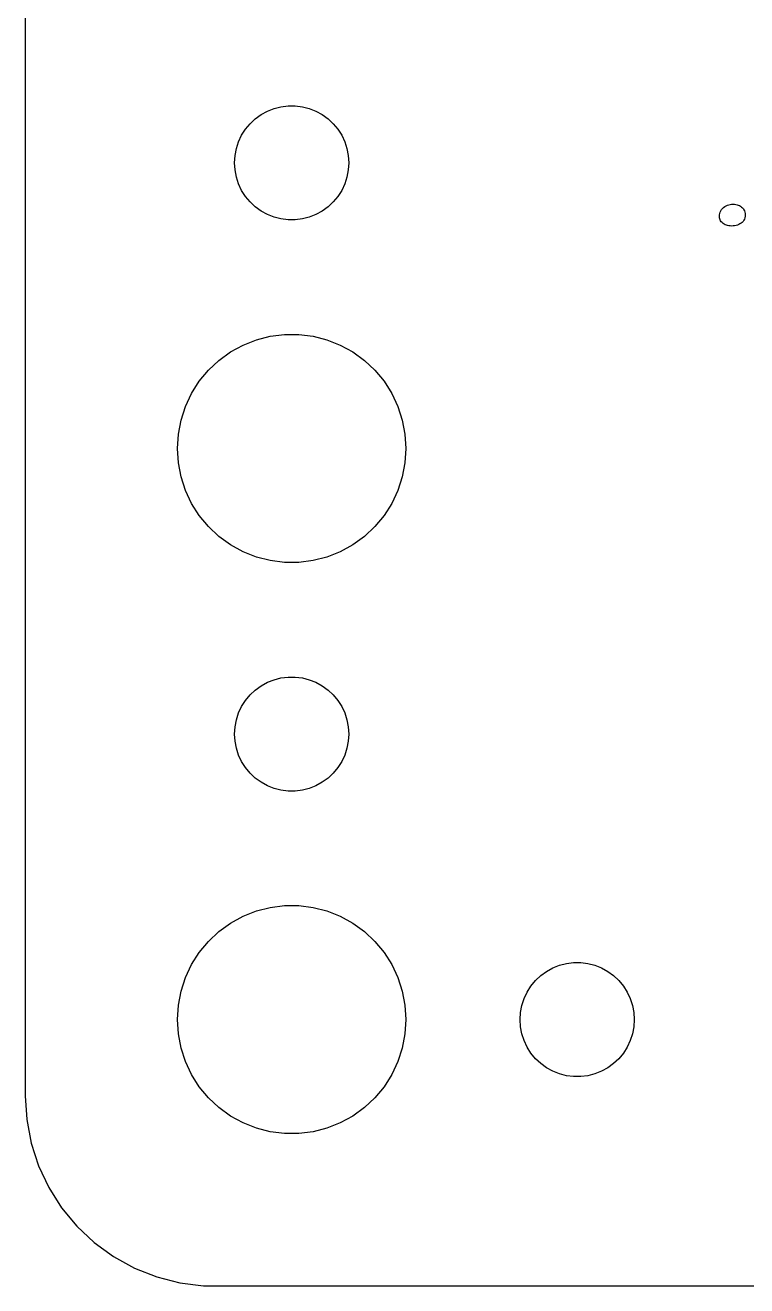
# Model space of a CAD drawing. Header units: metres. Extents: x -22 to 22, y 47 to 205.
# Drawn here: x -22 to -3.04, y 47.01 to 80.11 of the extents above; entities that cross this region are included whole.
import ezdxf

# ---------------------------------------------------------------- set-up
doc = ezdxf.new("R2010")
doc.units = ezdxf.units.M

msp = doc.modelspace()

# ---------------------------------------------------------------- linework, layer by layer
for p, q in [((-22, 116), (-22, 52)), ((-15.8037, 77.7665), (-15.6387, 77.8573)), ((-15.6387, 77.8573), (-15.4635, 77.9266)), ((-15.4635, 77.9266), (-15.2811, 77.9734)), ((-15.2811, 77.9734), (-15.0942, 77.9971)), ((-15.0942, 77.9971), (-14.9058, 77.9971)), ((-14.9058, 77.9971), (-14.7189, 77.9734)), ((-14.7189, 77.9734), (-14.5365, 77.9266)), ((-14.5365, 77.9266), (-14.3613, 77.8573)), ((-14.3613, 77.8573), (-14.1963, 77.7665)), ((-16.2135, 77.3817), (-16.0934, 77.5268)), ((-16.0934, 77.5268), (-15.9561, 77.6558)), ((-15.9561, 77.6558), (-15.8037, 77.7665)), ((-14.1963, 77.7665), (-14.0439, 77.6558)), ((-14.0439, 77.6558), (-13.9065, 77.5268)), ((-13.9065, 77.5268), (-13.7865, 77.3817)), ((-16.3947, 77.0522), (-16.3145, 77.2226)), ((-16.3145, 77.2226), (-16.2135, 77.3817)), ((-13.7865, 77.3817), (-13.6855, 77.2226)), ((-13.6855, 77.2226), (-13.6053, 77.0522)), ((-16.4882, 76.688), (-16.4529, 76.873)), ((-16.4529, 76.873), (-16.3947, 77.0522)), ((-13.6053, 77.0522), (-13.5471, 76.873)), ((-13.5471, 76.873), (-13.5118, 76.688)), ((-16.5, 76.5), (-16.4882, 76.688)), ((-16.4882, 76.312), (-16.5, 76.5)), ((-13.5118, 76.688), (-13.5, 76.5)), ((-13.5, 76.5), (-13.5118, 76.312)), ((-16.4529, 76.127), (-16.4882, 76.312)), ((-13.5118, 76.312), (-13.5471, 76.127)), ((-16.3947, 75.9478), (-16.4529, 76.127)), ((-16.3145, 75.7774), (-16.3947, 75.9478)), ((-13.6053, 75.9478), (-13.6855, 75.7774)), ((-13.5471, 76.127), (-13.6053, 75.9478)), ((-16.2135, 75.6183), (-16.3145, 75.7774)), ((-16.0934, 75.4732), (-16.2135, 75.6183)), ((-13.7865, 75.6183), (-13.9065, 75.4732)), ((-13.6855, 75.7774), (-13.7865, 75.6183)), ((-15.9561, 75.3442), (-16.0934, 75.4732)), ((-15.8037, 75.2335), (-15.9561, 75.3442)), ((-15.6387, 75.1428), (-15.8037, 75.2335)), ((-14.1963, 75.2335), (-14.3613, 75.1428)), ((-14.0439, 75.3442), (-14.1963, 75.2335)), ((-13.9065, 75.4732), (-14.0439, 75.3442)), ((-3.75949, 75.1304), (-3.75276, 75.1696)), ((-3.75276, 75.1696), (-3.74156, 75.2062)), ((-3.74156, 75.2062), (-3.72586, 75.2402)), ((-3.72586, 75.2402), (-3.70569, 75.2716)), ((-3.70569, 75.2716), (-3.68103, 75.3004)), ((-3.68103, 75.3004), (-3.65187, 75.3267)), ((-3.65187, 75.3267), (-3.6199, 75.3499)), ((-3.6199, 75.3499), (-3.58678, 75.3696)), ((-3.58678, 75.3696), (-3.55247, 75.3857)), ((-3.55247, 75.3857), (-3.51701, 75.3981)), ((-3.51701, 75.3981), (-3.48039, 75.4071)), ((-3.48039, 75.4071), (-3.44261, 75.4124)), ((-3.44261, 75.4124), (-3.40366, 75.4142)), ((-3.40366, 75.4142), (-3.3672, 75.4127)), ((-3.3672, 75.4127), (-3.33224, 75.4081)), ((-3.33224, 75.4081), (-3.29878, 75.4004)), ((-3.29878, 75.4004), (-3.26682, 75.3896)), ((-3.26682, 75.3896), (-3.23633, 75.3758)), ((-3.23633, 75.3758), (-3.20735, 75.3589)), ((-3.20735, 75.3589), (-3.17986, 75.339)), ((-3.17986, 75.339), (-3.15504, 75.3164)), ((-3.15504, 75.3164), (-3.13405, 75.2918)), ((-3.13405, 75.2918), (-3.11687, 75.2651)), ((-3.11687, 75.2651), (-3.1035, 75.2363)), ((-3.1035, 75.2363), (-3.09395, 75.2055)), ((-3.09395, 75.2055), (-3.08823, 75.1725)), ((-3.08823, 75.1725), (-3.08632, 75.1375)), ((-15.4635, 75.0734), (-15.6387, 75.1428)), ((-15.2811, 75.0266), (-15.4635, 75.0734)), ((-15.0942, 75.003), (-15.2811, 75.0266)), ((-14.9058, 75.003), (-15.0942, 75.003)), ((-14.7189, 75.0266), (-14.9058, 75.003)), ((-14.5365, 75.0734), (-14.7189, 75.0266)), ((-14.3613, 75.1428), (-14.5365, 75.0734)), ((-3.76173, 75.0887), (-3.75949, 75.1304)), ((-3.75978, 75.0582), (-3.76173, 75.0887)), ((-3.75394, 75.0293), (-3.75978, 75.0582)), ((-3.74417, 75.002), (-3.75394, 75.0293)), ((-3.73051, 74.9764), (-3.74417, 75.002)), ((-3.71294, 74.9525), (-3.73051, 74.9764)), ((-3.69147, 74.9303), (-3.71294, 74.9525)), ((-3.66609, 74.9097), (-3.69147, 74.9303)), ((-3.63815, 74.8913), (-3.66609, 74.9097)), ((-3.60896, 74.8758), (-3.63815, 74.8913)), ((-3.57852, 74.8631), (-3.60896, 74.8758)), ((-3.54684, 74.8532), (-3.57852, 74.8631)), ((-3.51392, 74.8461), (-3.54684, 74.8532)), ((-3.47975, 74.8419), (-3.51392, 74.8461)), ((-3.44434, 74.8405), (-3.47975, 74.8419)), ((-3.40332, 74.842), (-3.44434, 74.8405)), ((-3.36397, 74.8465), (-3.40332, 74.842)), ((-3.32628, 74.8539), (-3.36397, 74.8465)), ((-3.29024, 74.8644), (-3.32628, 74.8539)), ((-3.25586, 74.8779), (-3.29024, 74.8644)), ((-3.22314, 74.8943), (-3.25586, 74.8779)), ((-3.19209, 74.9137), (-3.22314, 74.8943)), ((-3.16403, 74.9363), (-3.19209, 74.9137)), ((-3.14029, 74.9619), (-3.16403, 74.9363)), ((-3.12086, 74.9907), (-3.14029, 74.9619)), ((-3.10574, 75.0227), (-3.12086, 74.9907)), ((-3.09496, 75.0578), (-3.10574, 75.0227)), ((-3.08847, 75.0961), (-3.09496, 75.0578)), ((-3.08632, 75.1375), (-3.08847, 75.0961)), ((-16.2773, 71.7145), (-15.927, 71.8532)), ((-15.927, 71.8532), (-15.5621, 71.9469)), ((-15.5621, 71.9469), (-15.1884, 71.9941)), ((-15.1884, 71.9941), (-14.8116, 71.9941)), ((-14.8116, 71.9941), (-14.4379, 71.9469)), ((-14.4379, 71.9469), (-14.0729, 71.8532)), ((-14.0729, 71.8532), (-13.7227, 71.7145)), ((-16.9123, 71.3116), (-16.6075, 71.533)), ((-16.6075, 71.533), (-16.2773, 71.7145)), ((-13.7227, 71.7145), (-13.3925, 71.533)), ((-13.3925, 71.533), (-13.0877, 71.3116)), ((-17.1869, 71.0536), (-16.9123, 71.3116)), ((-13.0877, 71.3116), (-12.8131, 71.0536)), ((-17.427, 70.7634), (-17.1869, 71.0536)), ((-12.8131, 71.0536), (-12.5729, 70.7634)), ((-17.6289, 70.4453), (-17.427, 70.7634)), ((-12.5729, 70.7634), (-12.3711, 70.4453)), ((-17.7893, 70.1044), (-17.6289, 70.4453)), ((-12.3711, 70.4453), (-12.2107, 70.1044)), ((-17.9057, 69.7461), (-17.7893, 70.1044)), ((-12.2107, 70.1044), (-12.0942, 69.7461)), ((-17.9763, 69.376), (-17.9057, 69.7461)), ((-12.0942, 69.7461), (-12.0237, 69.376)), ((-18, 69), (-17.9763, 69.376)), ((-12.0237, 69.376), (-12, 69)), ((-17.9763, 68.624), (-18, 69)), ((-12, 69), (-12.0237, 68.624)), ((-17.9057, 68.2539), (-17.9763, 68.624)), ((-12.0237, 68.624), (-12.0942, 68.2539)), ((-17.7893, 67.8956), (-17.9057, 68.2539)), ((-12.0942, 68.2539), (-12.2107, 67.8956)), ((-17.6289, 67.5547), (-17.7893, 67.8956)), ((-12.2107, 67.8956), (-12.3711, 67.5547)), ((-17.427, 67.2366), (-17.6289, 67.5547)), ((-12.3711, 67.5547), (-12.5729, 67.2366)), ((-17.1869, 66.9464), (-17.427, 67.2366)), ((-12.5729, 67.2366), (-12.8131, 66.9464)), ((-16.9123, 66.6885), (-17.1869, 66.9464)), ((-12.8131, 66.9464), (-13.0877, 66.6885)), ((-16.6075, 66.467), (-16.9123, 66.6885)), ((-13.0877, 66.6885), (-13.3925, 66.467)), ((-16.2773, 66.2855), (-16.6075, 66.467)), ((-15.927, 66.1468), (-16.2773, 66.2855)), ((-13.7227, 66.2855), (-14.0729, 66.1468)), ((-13.3925, 66.467), (-13.7227, 66.2855)), ((-15.5621, 66.0531), (-15.927, 66.1468)), ((-15.1884, 66.0059), (-15.5621, 66.0531)), ((-14.8116, 66.0059), (-15.1884, 66.0059)), ((-14.4379, 66.0531), (-14.8116, 66.0059)), ((-14.0729, 66.1468), (-14.4379, 66.0531)), ((-15.6387, 62.8573), (-15.4635, 62.9266)), ((-15.4635, 62.9266), (-15.2811, 62.9734)), ((-15.2811, 62.9734), (-15.0942, 62.997)), ((-15.0942, 62.997), (-14.9058, 62.997)), ((-14.9058, 62.997), (-14.7189, 62.9734)), ((-14.7189, 62.9734), (-14.5365, 62.9266)), ((-14.5365, 62.9266), (-14.3613, 62.8573)), ((-16.0934, 62.5268), (-15.9561, 62.6558)), ((-15.9561, 62.6558), (-15.8037, 62.7665)), ((-15.8037, 62.7665), (-15.6387, 62.8573)), ((-14.3613, 62.8573), (-14.1963, 62.7665)), ((-14.1963, 62.7665), (-14.0439, 62.6558)), ((-14.0439, 62.6558), (-13.9065, 62.5268)), ((-16.3145, 62.2226), (-16.2135, 62.3817)), ((-16.2135, 62.3817), (-16.0934, 62.5268)), ((-13.9065, 62.5268), (-13.7865, 62.3817)), ((-13.7865, 62.3817), (-13.6855, 62.2226)), ((-16.4529, 61.873), (-16.3947, 62.0522)), ((-16.3947, 62.0522), (-16.3145, 62.2226)), ((-13.6855, 62.2226), (-13.6053, 62.0522)), ((-13.6053, 62.0522), (-13.5471, 61.873)), ((-16.5, 61.5), (-16.4882, 61.688)), ((-16.4882, 61.688), (-16.4529, 61.873)), ((-13.5471, 61.873), (-13.5118, 61.688)), ((-13.5118, 61.688), (-13.5, 61.5)), ((-16.4882, 61.312), (-16.5, 61.5)), ((-16.4529, 61.127), (-16.4882, 61.312)), ((-13.5118, 61.312), (-13.5471, 61.127)), ((-13.5, 61.5), (-13.5118, 61.312)), ((-16.3947, 60.9478), (-16.4529, 61.127)), ((-16.3145, 60.7774), (-16.3947, 60.9478)), ((-13.6053, 60.9478), (-13.6855, 60.7774)), ((-13.5471, 61.127), (-13.6053, 60.9478)), ((-16.2135, 60.6183), (-16.3145, 60.7774)), ((-16.0934, 60.4732), (-16.2135, 60.6183)), ((-13.7865, 60.6183), (-13.9065, 60.4732)), ((-13.6855, 60.7774), (-13.7865, 60.6183)), ((-15.9561, 60.3442), (-16.0934, 60.4732)), ((-15.8037, 60.2335), (-15.9561, 60.3442)), ((-14.0439, 60.3442), (-14.1963, 60.2335)), ((-13.9065, 60.4732), (-14.0439, 60.3442)), ((-15.6387, 60.1428), (-15.8037, 60.2335)), ((-15.4635, 60.0734), (-15.6387, 60.1428)), ((-15.2811, 60.0266), (-15.4635, 60.0734)), ((-15.0942, 60.003), (-15.2811, 60.0266)), ((-14.9058, 60.003), (-15.0942, 60.003)), ((-14.7189, 60.0266), (-14.9058, 60.003)), ((-14.5365, 60.0734), (-14.7189, 60.0266)), ((-14.3613, 60.1428), (-14.5365, 60.0734)), ((-14.1963, 60.2335), (-14.3613, 60.1428)), ((-15.927, 56.8532), (-15.5621, 56.9469)), ((-15.5621, 56.9469), (-15.1884, 56.9941)), ((-15.1884, 56.9941), (-14.8116, 56.9941)), ((-14.8116, 56.9941), (-14.4379, 56.9469)), ((-14.4379, 56.9469), (-14.0729, 56.8532)), ((-16.6075, 56.533), (-16.2773, 56.7145)), ((-16.2773, 56.7145), (-15.927, 56.8532)), ((-14.0729, 56.8532), (-13.7227, 56.7145)), ((-13.7227, 56.7145), (-13.3925, 56.533)), ((-17.1869, 56.0536), (-16.9123, 56.3116)), ((-16.9123, 56.3116), (-16.6075, 56.533)), ((-13.3925, 56.533), (-13.0877, 56.3116)), ((-13.0877, 56.3116), (-12.8131, 56.0536)), ((-17.427, 55.7634), (-17.1869, 56.0536)), ((-12.8131, 56.0536), (-12.5729, 55.7634)), ((-17.6289, 55.4453), (-17.427, 55.7634)), ((-12.5729, 55.7634), (-12.3711, 55.4453)), ((-17.7893, 55.1044), (-17.6289, 55.4453)), ((-12.3711, 55.4453), (-12.2107, 55.1044)), ((-8.30373, 55.2665), (-8.13866, 55.3573)), ((-8.13866, 55.3573), (-7.96352, 55.4266)), ((-7.96352, 55.4266), (-7.78107, 55.4734)), ((-7.78107, 55.4734), (-7.59418, 55.497)), ((-7.59418, 55.497), (-7.40581, 55.497)), ((-7.40581, 55.497), (-7.21892, 55.4734)), ((-7.21892, 55.4734), (-7.03647, 55.4266)), ((-7.03647, 55.4266), (-6.86133, 55.3573)), ((-6.86133, 55.3573), (-6.69626, 55.2665)), ((-17.9057, 54.7461), (-17.7893, 55.1044)), ((-12.2107, 55.1044), (-12.0942, 54.7461)), ((-8.71352, 54.8817), (-8.59344, 55.0268)), ((-8.59344, 55.0268), (-8.45613, 55.1558)), ((-8.45613, 55.1558), (-8.30373, 55.2665)), ((-6.69626, 55.2665), (-6.54385, 55.1558)), ((-6.54385, 55.1558), (-6.40654, 55.0268)), ((-6.40654, 55.0268), (-6.28647, 54.8817)), ((-17.9763, 54.376), (-17.9057, 54.7461)), ((-12.0942, 54.7461), (-12.0237, 54.376)), ((-8.89465, 54.5522), (-8.81445, 54.7226)), ((-8.81445, 54.7226), (-8.71352, 54.8817)), ((-6.28647, 54.8817), (-6.18553, 54.7226)), ((-6.18553, 54.7226), (-6.10533, 54.5522)), ((-18, 54), (-17.9763, 54.376)), ((-12.0237, 54.376), (-12, 54)), ((-8.98816, 54.188), (-8.95287, 54.373)), ((-8.95287, 54.373), (-8.89465, 54.5522)), ((-6.10533, 54.5522), (-6.04712, 54.373)), ((-6.04712, 54.373), (-6.01183, 54.188)), ((-17.9763, 53.624), (-18, 54)), ((-12, 54), (-12.0237, 53.624)), ((-9, 54), (-8.98816, 54.188)), ((-8.98816, 53.812), (-9, 54)), ((-6.01183, 54.188), (-6, 54)), ((-6, 54), (-6.01183, 53.812)), ((-8.95287, 53.627), (-8.98816, 53.812)), ((-6.01183, 53.812), (-6.04712, 53.627)), ((-17.9057, 53.2539), (-17.9763, 53.624)), ((-12.0237, 53.624), (-12.0942, 53.2539)), ((-8.89465, 53.4478), (-8.95287, 53.627)), ((-8.81445, 53.2774), (-8.89465, 53.4478)), ((-6.10533, 53.4478), (-6.18553, 53.2774)), ((-6.04712, 53.627), (-6.10533, 53.4478)), ((-17.7893, 52.8956), (-17.9057, 53.2539)), ((-12.0942, 53.2539), (-12.2107, 52.8956)), ((-8.71352, 53.1183), (-8.81445, 53.2774)), ((-8.59344, 52.9732), (-8.71352, 53.1183)), ((-8.45613, 52.8442), (-8.59344, 52.9732)), ((-6.40654, 52.9732), (-6.54385, 52.8442)), ((-6.28647, 53.1183), (-6.40654, 52.9732)), ((-6.18553, 53.2774), (-6.28647, 53.1183)), ((-17.6289, 52.5547), (-17.7893, 52.8956)), ((-12.2107, 52.8956), (-12.3711, 52.5547)), ((-8.30373, 52.7335), (-8.45613, 52.8442)), ((-8.13866, 52.6428), (-8.30373, 52.7335)), ((-7.96352, 52.5734), (-8.13866, 52.6428)), ((-6.86133, 52.6428), (-7.03647, 52.5734)), ((-6.69626, 52.7335), (-6.86133, 52.6428)), ((-6.54385, 52.8442), (-6.69626, 52.7335)), ((-17.427, 52.2366), (-17.6289, 52.5547)), ((-12.3711, 52.5547), (-12.5729, 52.2366)), ((-7.78107, 52.5266), (-7.96352, 52.5734)), ((-7.59418, 52.503), (-7.78107, 52.5266)), ((-7.40581, 52.503), (-7.59418, 52.503)), ((-7.21892, 52.5266), (-7.40581, 52.503)), ((-7.03647, 52.5734), (-7.21892, 52.5266)), ((-22, 52), (-21.9606, 51.3733)), ((-17.1869, 51.9464), (-17.427, 52.2366)), ((-12.5729, 52.2366), (-12.8131, 51.9464)), ((-16.9123, 51.6885), (-17.1869, 51.9464)), ((-16.6075, 51.467), (-16.9123, 51.6885)), ((-13.0877, 51.6885), (-13.3925, 51.467)), ((-12.8131, 51.9464), (-13.0877, 51.6885)), ((-21.9606, 51.3733), (-21.8429, 50.7566)), ((-16.2773, 51.2855), (-16.6075, 51.467)), ((-13.3925, 51.467), (-13.7227, 51.2855)), ((-15.927, 51.1468), (-16.2773, 51.2855)), ((-15.5621, 51.0531), (-15.927, 51.1468)), ((-15.1884, 51.0059), (-15.5621, 51.0531)), ((-14.8116, 51.0059), (-15.1884, 51.0059)), ((-14.4379, 51.0531), (-14.8116, 51.0059)), ((-14.0729, 51.1468), (-14.4379, 51.0531)), ((-13.7227, 51.2855), (-14.0729, 51.1468)), ((-21.8429, 50.7566), (-21.6489, 50.1594)), ((-21.6489, 50.1594), (-21.3815, 49.5912)), ((-21.3815, 49.5912), (-21.0451, 49.0611)), ((-21.0451, 49.0611), (-20.6448, 48.5773)), ((-20.6448, 48.5773), (-20.1871, 48.1474)), ((-20.1871, 48.1474), (-19.6791, 47.7784)), ((-19.6791, 47.7784), (-19.1289, 47.4759)), ((-19.1289, 47.4759), (-18.5451, 47.2447)), ((-18.5451, 47.2447), (-17.9369, 47.0886)), ((-17.9369, 47.0886), (-17.3139, 47.0099)), ((-17.3139, 47.0099), (17.3139, 47.0099))]:
    msp.add_line(p, q)

doc.saveas('drawing.dxf')
